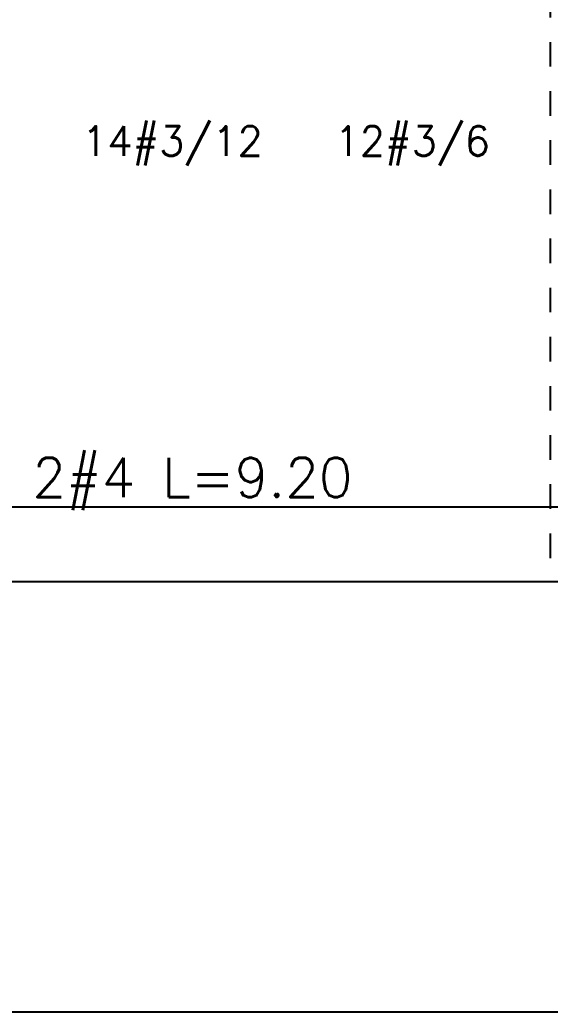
# Model space of a CAD drawing. Header units: millimetres. Extents: x 0 to 212, y -9 to 41.
# Drawn here: x 32.809 to 34.966, y 14.173 to 18.211 of the extents above; entities that cross this region are included whole.
import ezdxf
from ezdxf.enums import TextEntityAlignment as Align

# ---------------------------------------------------------------- set-up
doc = ezdxf.new("R2010")
doc.units = ezdxf.units.MM
doc.header["$LTSCALE"] = 0.01
doc.linetypes.add('DASHED2', pattern=[0.375, 0.25, -0.125])
for name, color, linetype in [('FC_BORDE VIGA', 4, 'Continuous'), ('FC_PROYECCION', 6, 'DASHED2'), ('FC_R-60', 11, 'Continuous'), ('FC_R-80', 11, 'Continuous'), ('FC_REFUERZO', 5, 'Continuous')]:
    doc.layers.add(name, color=color, linetype=linetype)
doc.layers.add('FC_CAJON VIGAS', color=230, linetype='Continuous', plot=False)
doc.styles.get("Standard").update_dxf_attribs({"font": 'romans.shx'})

msp = doc.modelspace()

# ---------------------------------------------------------------- linework, layer by layer
at = {"layer": 'FC_BORDE VIGA'}
msp.add_lwpolyline([(24.3059, 15.9251), (35.8659, 15.9251), (35.8659, 19.5211), (24.3059, 19.5211)], close=True, dxfattribs=at)
at = {"layer": 'FC_CAJON VIGAS', "ltscale": 0.6}
msp.add_lwpolyline([(23.5647, 36.5222), (79.7744, 36.5222), (79.7744, 14.1729), (23.5647, 14.1729)], close=True, dxfattribs=at)
at = {"layer": 'FC_PROYECCION', "ltscale": 0.6}
msp.add_lwpolyline([(34.9659, 19.5211), (34.9659, 15.9251)], dxfattribs=at)
at = {"layer": 'FC_REFUERZO'}
msp.add_lwpolyline([(27.0059, 16.4091), (27.0059, 16.2291), (35.8159, 16.2291), (35.8159, 16.4091)], dxfattribs=at)

# ---------------------------------------------------------------- texts
at = {"layer": 'FC_R-60'}
for s, p in [('14#3/12', (33.4293, 17.6583)), ('12#3/6', (34.4047, 17.6583))]:
    msp.add_text(s, height=0.12, dxfattribs=at).set_placement(p, align=Align.CENTER)
at = {"layer": 'FC_R-80'}
msp.add_text('2#4 L=9.20', height=0.16, dxfattribs=at).set_placement((33.5109, 16.269), align=Align.CENTER)

doc.saveas('drawing.dxf')
